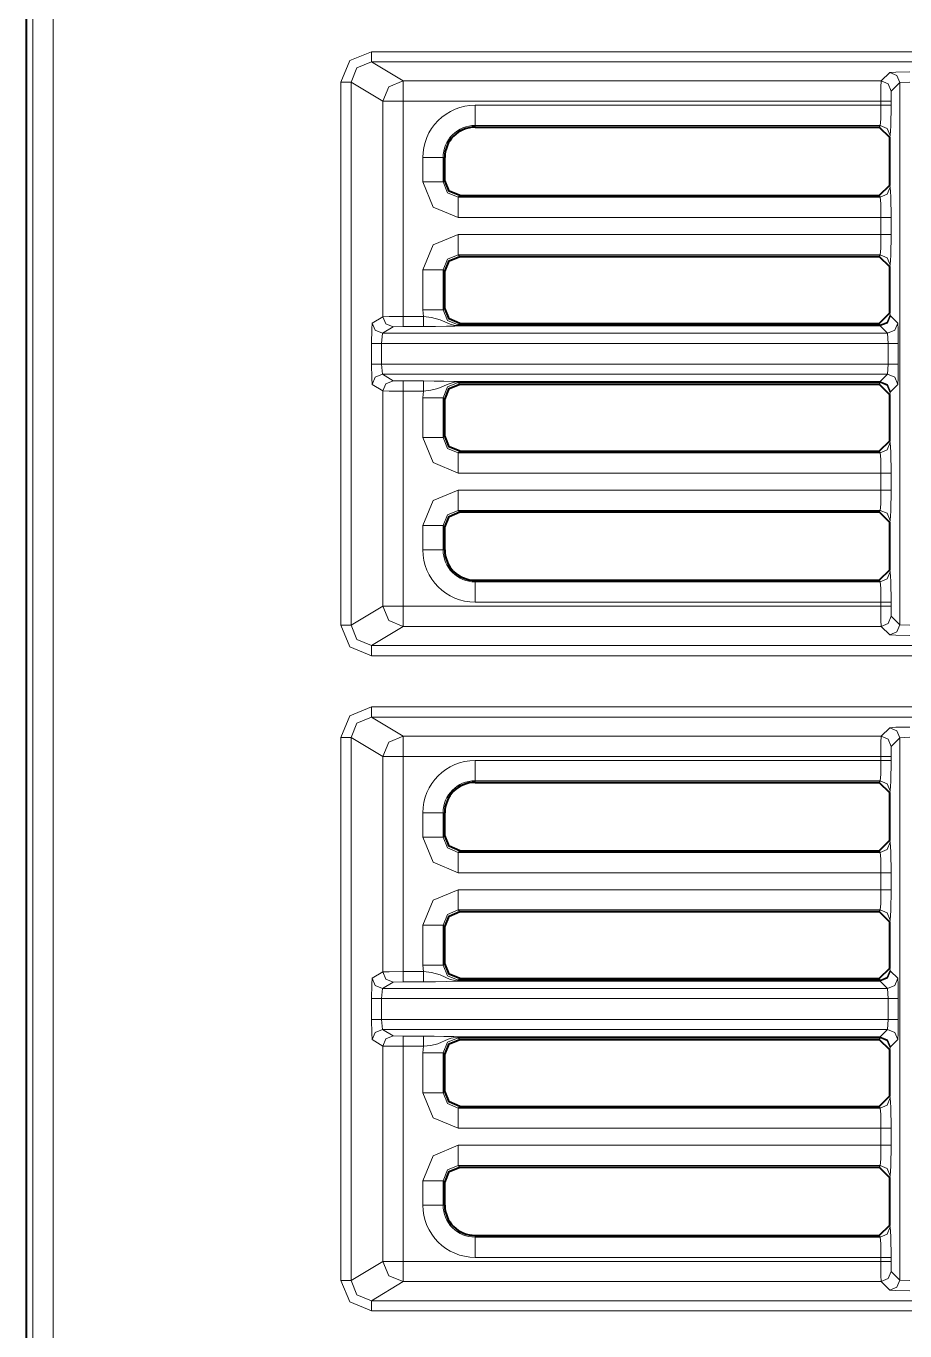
# Model space of a CAD drawing. Header units: millimetres. Extents: x 0 to 2941, y -405 to 1422.
# Drawn here: x 121.6 to 164.9, y 882.4 to 946.7 of the extents above; entities that cross this region are included whole.
import ezdxf

# ---------------------------------------------------------------- set-up
doc = ezdxf.new("R2010")
doc.units = ezdxf.units.MM
doc.layers.add('FINE', color=9, linetype='Continuous')
doc.layers.add('OUTLINE', color=7, linetype='Continuous')

msp = doc.modelspace()

# ---------------------------------------------------------------- linework, layer by layer
at = {"layer": 'FINE', "lineweight": 9}
for p, q in [((121.907, 1265.691), (121.907, 715.717)), ((122.907, 715.717), (122.907, 1265.691)), ((138.588, 944.977), (192.054, 944.977)), ((140.161, 944.034), (138.588, 944.977)), ((137.088, 943.978), (137.088, 917.202)), ((164.211, 943.534), (164.632, 943.954)), ((164.632, 943.954), (165.131, 943.979)), ((164.632, 943.954), (164.632, 917.227)), ((139.162, 943.034), (139.162, 932.415)), ((140.161, 943.034), (163.699, 943.034)), ((140.161, 932.428), (140.161, 943.034)), ((163.699, 943.034), (163.699, 942.839)), ((164.199, 943.034), (164.211, 943.534)), ((164.199, 942.839), (164.199, 943.034)), ((163.699, 942.839), (143.704, 942.839)), ((143.704, 941.759), (143.704, 941.84)), ((164.121, 941.258), (164.161, 941.341)), ((141.124, 940.258), (141.124, 939.055)), ((164.161, 938.805), (164.121, 938.887)), ((142.871, 938.306), (142.953, 938.388)), ((142.871, 937.307), (163.699, 937.307)), ((164.199, 936.467), (164.199, 937.307)), ((142.871, 935.469), (163.662, 935.469)), ((142.953, 935.387), (142.871, 935.469)), ((163.662, 935.469), (163.621, 935.387)), ((142.122, 934.72), (142.204, 934.638)), ((142.122, 932.755), (142.122, 934.72)), ((164.121, 934.887), (164.161, 934.969)), ((142.204, 932.836), (142.122, 932.755)), ((139.162, 932.415), (138.636, 932.1)), ((141.155, 932.428), (140.161, 932.428)), ((142.871, 932.006), (142.953, 932.087)), ((164.161, 932.505), (164.121, 932.587)), ((164.17, 932.457), (164.161, 932.505)), ((164.527, 932.1), (164.17, 932.457)), ((139.093, 931.1), (139.136, 931.6)), ((164.027, 931.6), (139.136, 931.6)), ((140.161, 931.928), (141.155, 931.928)), ((163.67, 931.974), (142.871, 931.974)), ((142.871, 931.957), (163.67, 931.957)), ((163.662, 932.006), (163.67, 931.974)), ((163.67, 931.957), (164.027, 931.6)), ((138.594, 931.1), (138.594, 930.074)), ((139.093, 931.1), (164.052, 931.1)), ((139.093, 930.074), (139.093, 931.1)), ((164.552, 930.074), (164.552, 931.1)), ((164.052, 930.074), (139.093, 930.074)), ((139.136, 929.575), (139.093, 930.074)), ((139.136, 929.575), (164.027, 929.575)), ((139.662, 929.259), (139.136, 929.575)), ((164.027, 929.575), (163.67, 929.218)), ((164.052, 930.074), (164.027, 929.575)), ((140.161, 929.247), (139.662, 929.259)), ((141.155, 929.247), (140.161, 929.247)), ((163.67, 929.218), (142.871, 929.218)), ((142.871, 929.201), (163.67, 929.201)), ((142.871, 929.169), (163.662, 929.169)), ((142.953, 929.087), (142.871, 929.169)), ((163.662, 929.169), (163.621, 929.087)), ((163.67, 929.201), (163.662, 929.169)), ((164.17, 928.718), (164.527, 929.075)), ((140.161, 918.147), (140.161, 928.747)), ((142.122, 928.42), (142.204, 928.339)), ((142.122, 926.455), (142.122, 928.42)), ((164.121, 928.587), (164.161, 928.669)), ((164.161, 928.669), (164.17, 928.718)), ((142.204, 926.536), (142.122, 926.455)), ((164.161, 926.205), (164.121, 926.287)), ((142.871, 925.706), (142.953, 925.787)), ((163.662, 925.706), (142.871, 925.706)), ((163.621, 925.787), (163.662, 925.706)), ((142.871, 924.707), (163.699, 924.707)), ((163.699, 924.707), (163.699, 923.867)), ((164.199, 923.867), (164.199, 924.707)), ((142.871, 922.869), (163.662, 922.869)), ((142.953, 922.787), (142.871, 922.869)), ((163.662, 922.869), (163.621, 922.787)), ((164.121, 922.288), (164.161, 922.369)), ((164.161, 919.84), (164.121, 919.922)), ((143.704, 919.341), (143.704, 919.422)), ((163.662, 919.341), (143.704, 919.341)), ((163.621, 919.422), (163.662, 919.341)), ((139.162, 918.147), (137.587, 917.202)), ((163.699, 918.147), (140.161, 918.147)), ((143.704, 918.342), (163.699, 918.342)), ((163.699, 918.342), (163.699, 918.147)), ((164.199, 918.147), (164.199, 918.342)), ((164.211, 917.647), (164.199, 918.147)), ((164.632, 917.227), (164.211, 917.647)), ((138.588, 916.204), (140.161, 917.147)), ((140.161, 917.147), (163.712, 917.147)), ((163.712, 917.147), (164.132, 916.727)), ((165.131, 917.202), (164.632, 917.227)), ((192.054, 916.204), (138.588, 916.204)), ((138.588, 915.704), (191.909, 915.704)), ((191.909, 913.177), (138.588, 913.177)), ((140.161, 911.734), (138.588, 912.677)), ((138.588, 912.677), (192.054, 912.677)), ((164.132, 912.154), (163.712, 911.734)), ((137.587, 911.678), (139.162, 910.734)), ((163.712, 911.734), (140.161, 911.734)), ((164.211, 911.234), (164.632, 911.654)), ((164.632, 911.654), (165.131, 911.679)), ((164.632, 911.654), (164.632, 884.927)), ((164.199, 910.734), (164.211, 911.234)), ((139.162, 910.734), (139.162, 900.116)), ((163.699, 910.538), (143.704, 910.538)), ((163.699, 910.734), (163.699, 910.538)), ((164.199, 910.538), (164.199, 910.734)), ((143.704, 909.54), (163.662, 909.54)), ((143.704, 909.458), (143.704, 909.54)), ((163.662, 909.54), (163.621, 909.458)), ((164.121, 908.958), (164.161, 909.041)), ((141.124, 907.959), (141.124, 906.755)), ((142.122, 907.959), (142.204, 907.959)), ((142.122, 906.755), (142.122, 907.959)), ((142.204, 906.836), (142.122, 906.755)), ((164.161, 906.505), (164.121, 906.588)), ((163.621, 906.088), (163.662, 906.006)), ((164.199, 904.167), (164.199, 905.007)), ((163.699, 904.167), (142.871, 904.167)), ((142.871, 903.169), (163.662, 903.169)), ((142.953, 903.088), (142.871, 903.169)), ((163.662, 903.169), (163.621, 903.088)), ((164.121, 902.588), (164.161, 902.669)), ((141.124, 902.42), (141.124, 900.455)), ((139.162, 900.116), (138.636, 899.8)), ((141.155, 900.128), (140.161, 900.128)), ((141.124, 900.455), (141.155, 900.128)), ((164.161, 900.205), (164.121, 900.288)), ((164.17, 900.157), (164.161, 900.205)), ((164.527, 899.8), (164.17, 900.157)), ((139.093, 898.8), (139.136, 899.3)), ((139.136, 899.3), (139.662, 899.616)), ((164.027, 899.3), (139.136, 899.3)), ((139.662, 899.616), (140.161, 899.628)), ((140.161, 899.628), (141.155, 899.628)), ((142.871, 899.706), (142.953, 899.787)), ((163.67, 899.674), (142.871, 899.674)), ((142.871, 899.657), (163.67, 899.657)), ((163.662, 899.706), (163.67, 899.674)), ((163.67, 899.657), (164.027, 899.3)), ((164.027, 899.3), (164.052, 898.8)), ((138.594, 898.8), (138.594, 897.774)), ((139.093, 897.774), (139.093, 898.8)), ((139.093, 898.8), (164.052, 898.8)), ((164.052, 898.8), (164.052, 897.774)), ((164.552, 897.774), (164.552, 898.8)), ((139.136, 897.275), (139.093, 897.774)), ((164.052, 897.774), (139.093, 897.774)), ((164.052, 897.774), (164.027, 897.275)), ((138.636, 896.775), (139.162, 896.459)), ((139.136, 897.275), (164.027, 897.275)), ((139.662, 896.959), (139.136, 897.275)), ((140.161, 896.946), (139.662, 896.959)), ((141.155, 896.946), (140.161, 896.946)), ((163.67, 896.917), (142.871, 896.917)), ((142.871, 896.901), (163.67, 896.901)), ((142.953, 896.787), (142.871, 896.869)), ((142.871, 896.869), (163.662, 896.869)), ((163.662, 896.869), (163.621, 896.787)), ((163.67, 896.901), (163.662, 896.869)), ((164.027, 897.275), (163.67, 896.917)), ((164.17, 896.417), (164.527, 896.775)), ((139.162, 896.459), (139.162, 885.847)), ((140.161, 896.447), (141.155, 896.447)), ((140.161, 885.847), (140.161, 896.447)), ((141.155, 896.447), (141.124, 896.12)), ((141.124, 896.12), (141.124, 894.155)), ((164.121, 896.288), (164.161, 896.369)), ((164.161, 896.369), (164.17, 896.417)), ((142.204, 894.236), (142.122, 894.155)), ((142.871, 893.406), (142.953, 893.487)), ((164.161, 893.905), (164.121, 893.987)), ((142.871, 892.408), (163.699, 892.408)), ((164.199, 891.567), (164.199, 892.408)), ((142.953, 890.487), (142.871, 890.569)), ((141.124, 889.82), (141.124, 888.622)), ((142.122, 889.82), (142.204, 889.738)), ((142.122, 888.622), (142.122, 889.82)), ((164.121, 889.988), (164.161, 890.069)), ((142.204, 888.622), (142.122, 888.622)), ((143.704, 887.041), (143.704, 887.122)), ((163.662, 887.041), (143.704, 887.041)), ((163.621, 887.122), (163.662, 887.041)), ((164.161, 887.54), (164.121, 887.622)), ((163.699, 885.847), (140.161, 885.847)), ((164.199, 885.847), (164.199, 886.042)), ((164.211, 885.347), (164.199, 885.847)), ((164.632, 884.927), (164.211, 885.347)), ((140.161, 884.847), (163.712, 884.847)), ((163.712, 884.847), (164.132, 884.427)), ((165.131, 884.902), (164.632, 884.927)), ((138.588, 883.404), (191.909, 883.404))]:
    msp.add_line(p, q, dxfattribs=at)
for points in [[(191.909, 945.477), (138.588, 945.477), (137.527, 945.038), (137.088, 943.978)], [(137.587, 943.978), (137.88, 944.685), (138.588, 944.977)], [(138.588, 945.477), (138.588, 945.128), (138.588, 944.977)], [(164.132, 944.454), (163.712, 944.034), (140.161, 944.034)], [(165.131, 944.479), (164.434, 944.472), (164.132, 944.454)], [(164.632, 943.954), (164.485, 944.307), (164.132, 944.454)], [(137.088, 943.978), (137.434, 943.978), (137.587, 943.978)], [(137.587, 917.202), (137.587, 943.978), (139.162, 943.034)], [(140.161, 944.034), (139.455, 943.74), (139.162, 943.034)], [(140.161, 944.034), (140.161, 943.732), (140.161, 943.034)], [(163.712, 944.034), (163.703, 943.732), (163.699, 943.034)], [(164.211, 943.534), (164.065, 943.887), (163.712, 944.034)], [(139.162, 943.034), (139.47, 943.034), (140.161, 943.034)], [(164.199, 943.034), (164.048, 943.034), (163.699, 943.034)], [(143.704, 942.839), (143.704, 942.15), (143.704, 941.84)], [(163.699, 942.839), (163.688, 942.15), (163.662, 941.84)], [(164.199, 942.839), (164.048, 942.839), (163.699, 942.839)], [(164.161, 941.341), (164.188, 941.806), (164.199, 942.839)], [(143.704, 941.84), (163.662, 941.84), (163.621, 941.759)], [(164.161, 941.341), (164.015, 941.693), (163.662, 941.84)], [(141.124, 940.258), (141.812, 940.258), (142.122, 940.258)], [(142.204, 939.136), (142.122, 939.055), (142.122, 940.258), (142.204, 940.258)], [(141.124, 939.055), (141.812, 939.055), (142.122, 939.055)], [(141.124, 939.055), (141.635, 937.819), (142.871, 937.307)], [(142.871, 938.306), (142.341, 938.524), (142.122, 939.055)], [(163.662, 938.306), (164.015, 938.452), (164.161, 938.805)], [(164.199, 937.307), (164.188, 938.34), (164.161, 938.805)], [(163.621, 938.388), (163.662, 938.306), (142.871, 938.306)], [(142.871, 937.307), (142.871, 937.996), (142.871, 938.306)], [(163.662, 938.306), (163.688, 937.996), (163.699, 937.307)], [(163.699, 937.307), (163.699, 936.467), (142.871, 936.467), (141.635, 935.956), (141.124, 934.72)], [(164.199, 937.307), (164.048, 937.307), (163.699, 937.307)], [(142.871, 936.467), (142.871, 935.779), (142.871, 935.469)], [(163.699, 936.467), (163.688, 935.779), (163.662, 935.469)], [(164.199, 936.467), (164.048, 936.467), (163.699, 936.467)], [(164.161, 934.969), (164.188, 935.435), (164.199, 936.467)], [(142.122, 934.72), (142.341, 935.251), (142.871, 935.469)], [(164.161, 934.969), (164.015, 935.322), (163.662, 935.469)], [(142.122, 934.72), (141.812, 934.72), (141.124, 934.72)], [(141.124, 934.72), (141.124, 932.755), (141.155, 932.428)], [(142.122, 932.755), (141.812, 932.755), (141.124, 932.755)], [(142.871, 932.006), (142.341, 932.224), (142.122, 932.755)], [(138.636, 932.1), (138.606, 931.798), (138.594, 931.1)], [(138.636, 932.1), (138.783, 931.747), (139.136, 931.6)], [(140.161, 932.428), (139.47, 932.424), (139.162, 932.415)], [(139.162, 932.415), (139.309, 932.062), (139.662, 931.916)], [(140.161, 932.428), (140.161, 932.079), (140.161, 931.928)], [(141.155, 932.428), (141.155, 932.079), (141.155, 931.928)], [(142.871, 931.974), (142.801, 931.976), (142.714, 931.985), (142.475, 932.045), (141.975, 932.267), (141.561, 932.378), (141.155, 932.428)], [(163.621, 932.087), (163.662, 932.006), (142.871, 932.006)], [(164.161, 932.505), (164.015, 932.153), (163.662, 932.006)], [(164.17, 932.457), (164.023, 932.104), (163.67, 931.957)], [(164.17, 932.457), (164.022, 932.117), (163.67, 931.974)], [(164.527, 932.1), (164.38, 931.747), (164.027, 931.6)], [(164.552, 931.1), (164.545, 931.798), (164.527, 932.1)], [(139.136, 931.6), (139.662, 931.916), (140.161, 931.928)], [(141.155, 931.928), (141.746, 931.931), (142.294, 931.941), (142.703, 931.953), (142.81, 931.957), (142.844, 931.957), (142.871, 931.957)], [(142.871, 932.006), (142.871, 931.995), (142.871, 931.974)], [(142.871, 931.974), (142.871, 931.962), (142.871, 931.957)], [(163.67, 931.974), (163.67, 931.962), (163.67, 931.957)], [(164.027, 931.6), (164.052, 931.1), (164.052, 930.074)], [(138.594, 931.1), (138.747, 931.1), (139.093, 931.1)], [(164.552, 931.1), (164.401, 931.1), (164.052, 931.1)], [(138.594, 930.074), (138.747, 930.074), (139.093, 930.074)], [(138.594, 930.074), (138.606, 929.377), (138.636, 929.075)], [(138.636, 929.075), (138.783, 929.428), (139.136, 929.575)], [(164.527, 929.075), (164.38, 929.428), (164.027, 929.575)], [(164.552, 930.074), (164.401, 930.074), (164.052, 930.074)], [(164.527, 929.075), (164.545, 929.377), (164.552, 930.074)], [(138.636, 929.075), (139.162, 928.759), (139.162, 918.147)], [(139.162, 928.759), (139.309, 929.113), (139.662, 929.259)], [(140.161, 928.747), (140.161, 929.096), (140.161, 929.247)], [(141.155, 928.747), (141.155, 929.096), (141.155, 929.247)], [(142.871, 929.218), (142.859, 929.218), (142.832, 929.218), (142.772, 929.219), (142.723, 929.221), (142.649, 929.223), (142.155, 929.237), (141.685, 929.244), (141.155, 929.247)], [(141.155, 928.747), (141.518, 928.79), (141.861, 928.868), (142.379, 929.092), (142.516, 929.144), (142.623, 929.173), (142.769, 929.196), (142.839, 929.2), (142.871, 929.201)], [(142.122, 928.42), (142.341, 928.951), (142.871, 929.169)], [(142.871, 929.201), (142.871, 929.213), (142.871, 929.218)], [(142.871, 929.201), (142.871, 929.179), (142.871, 929.169)], [(164.161, 928.669), (164.015, 929.022), (163.662, 929.169)], [(164.17, 928.718), (164.023, 929.071), (163.67, 929.218)], [(163.67, 929.218), (163.67, 929.213), (163.67, 929.201)], [(164.17, 928.718), (164.022, 929.058), (163.67, 929.201)], [(139.162, 928.759), (139.47, 928.75), (140.161, 928.747)], [(140.161, 928.747), (141.155, 928.747), (141.124, 928.42)], [(142.122, 928.42), (141.812, 928.42), (141.124, 928.42)], [(141.124, 928.42), (141.124, 926.455), (141.635, 925.219), (142.871, 924.707)], [(142.122, 926.455), (141.812, 926.455), (141.124, 926.455)], [(142.871, 925.706), (142.341, 925.924), (142.122, 926.455)], [(142.871, 925.706), (142.871, 925.396), (142.871, 924.707)], [(163.662, 925.706), (164.015, 925.853), (164.161, 926.205)], [(163.662, 925.706), (163.688, 925.396), (163.699, 924.707)], [(164.199, 924.707), (164.188, 925.74), (164.161, 926.205)], [(163.699, 924.707), (164.048, 924.707), (164.199, 924.707)], [(163.699, 923.867), (142.871, 923.867), (141.635, 923.356), (141.124, 922.12)], [(142.871, 922.869), (142.871, 923.179), (142.871, 923.867)], [(163.699, 923.867), (163.688, 923.179), (163.662, 922.869)], [(164.199, 923.867), (164.048, 923.867), (163.699, 923.867)], [(164.161, 922.369), (164.188, 922.835), (164.199, 923.867)], [(142.122, 922.12), (142.341, 922.651), (142.871, 922.869)], [(164.161, 922.369), (164.015, 922.722), (163.662, 922.869)], [(142.122, 922.12), (141.812, 922.12), (141.124, 922.12)], [(142.204, 920.922), (142.122, 920.922), (142.122, 922.12), (142.204, 922.038)], [(141.124, 920.922), (141.812, 920.922), (142.122, 920.922)], [(163.662, 919.341), (164.015, 919.488), (164.161, 919.84)], [(164.199, 918.342), (164.188, 919.375), (164.161, 919.84)], [(143.704, 918.342), (143.704, 919.031), (143.704, 919.341)], [(163.662, 919.341), (163.688, 919.031), (163.699, 918.342)], [(139.162, 918.147), (139.455, 917.44), (140.161, 917.147)], [(139.162, 918.147), (139.47, 918.147), (140.161, 918.147)], [(140.161, 918.147), (140.161, 917.449), (140.161, 917.147)], [(163.699, 918.342), (164.048, 918.342), (164.199, 918.342)], [(164.199, 918.147), (164.048, 918.147), (163.699, 918.147)], [(163.699, 918.147), (163.703, 917.449), (163.712, 917.147)], [(164.211, 917.647), (164.065, 917.294), (163.712, 917.147)], [(137.088, 917.202), (137.434, 917.202), (137.587, 917.202)], [(137.088, 917.202), (137.527, 916.142), (138.588, 915.704)], [(138.588, 916.204), (137.88, 916.496), (137.587, 917.202)], [(164.632, 917.227), (164.485, 916.874), (164.132, 916.727)], [(164.132, 916.727), (164.434, 916.709), (165.131, 916.702)], [(138.588, 916.204), (138.588, 916.052), (138.588, 915.704)], [(138.588, 913.177), (137.527, 912.738), (137.088, 911.678)], [(138.588, 912.677), (138.588, 912.828), (138.588, 913.177)], [(137.587, 911.678), (137.88, 912.385), (138.588, 912.677)], [(165.131, 912.179), (164.434, 912.172), (164.132, 912.154)], [(164.632, 911.654), (164.485, 912.007), (164.132, 912.154)], [(137.088, 911.678), (137.434, 911.678), (137.587, 911.678)], [(137.088, 911.678), (137.088, 884.902), (137.527, 883.843), (138.588, 883.404)], [(139.162, 885.847), (137.587, 884.902), (137.587, 911.678)], [(140.161, 911.734), (139.455, 911.44), (139.162, 910.734)], [(140.161, 910.734), (140.161, 911.432), (140.161, 911.734)], [(163.712, 911.734), (163.703, 911.432), (163.699, 910.734)], [(164.211, 911.234), (164.065, 911.587), (163.712, 911.734)], [(139.162, 910.734), (139.47, 910.734), (140.161, 910.734)], [(140.161, 900.128), (140.161, 910.734), (163.699, 910.734)], [(143.704, 910.538), (143.704, 909.85), (143.704, 909.54)], [(163.699, 910.538), (163.688, 909.85), (163.662, 909.54)], [(164.199, 910.734), (164.048, 910.734), (163.699, 910.734)], [(164.199, 910.538), (164.048, 910.538), (163.699, 910.538)], [(164.161, 909.041), (164.188, 909.506), (164.199, 910.538)], [(164.161, 909.041), (164.015, 909.393), (163.662, 909.54)], [(141.124, 907.959), (141.812, 907.959), (142.122, 907.959)], [(141.124, 906.755), (141.812, 906.755), (142.122, 906.755)], [(141.124, 906.755), (141.635, 905.519), (142.871, 905.007)], [(142.871, 906.006), (142.341, 906.224), (142.122, 906.755)], [(163.662, 906.006), (164.015, 906.153), (164.161, 906.505)], [(164.199, 905.007), (164.188, 906.04), (164.161, 906.505)], [(163.662, 906.006), (142.871, 906.006), (142.953, 906.088)], [(142.871, 905.007), (142.871, 905.696), (142.871, 906.006)], [(163.662, 906.006), (163.688, 905.696), (163.699, 905.007)], [(142.871, 905.007), (163.699, 905.007), (163.699, 904.167)], [(163.699, 905.007), (164.048, 905.007), (164.199, 905.007)], [(142.871, 904.167), (141.635, 903.656), (141.124, 902.42)], [(142.871, 904.167), (142.871, 903.479), (142.871, 903.169)], [(163.699, 904.167), (163.688, 903.479), (163.662, 903.169)], [(163.699, 904.167), (164.048, 904.167), (164.199, 904.167)], [(164.161, 902.669), (164.188, 903.135), (164.199, 904.167)], [(142.122, 902.42), (142.341, 902.951), (142.871, 903.169)], [(164.161, 902.669), (164.015, 903.022), (163.662, 903.169)], [(142.122, 902.42), (141.812, 902.42), (141.124, 902.42)], [(142.204, 900.536), (142.122, 900.455), (142.122, 902.42), (142.204, 902.339)], [(140.161, 900.128), (139.47, 900.124), (139.162, 900.116)], [(139.162, 900.116), (139.309, 899.762), (139.662, 899.616)], [(140.161, 900.128), (140.161, 899.779), (140.161, 899.628)], [(142.122, 900.455), (141.812, 900.455), (141.124, 900.455)], [(141.155, 900.128), (141.155, 899.779), (141.155, 899.628)], [(142.871, 899.706), (142.871, 899.695), (142.871, 899.674), (142.801, 899.676), (142.714, 899.685), (142.475, 899.745), (141.975, 899.967), (141.561, 900.078), (141.155, 900.128)], [(142.871, 899.706), (142.341, 899.924), (142.122, 900.455)], [(164.161, 900.205), (164.015, 899.853), (163.662, 899.706)], [(164.17, 900.157), (164.023, 899.804), (163.67, 899.657)], [(164.17, 900.157), (164.022, 899.817), (163.67, 899.674)], [(138.636, 899.8), (138.606, 899.498), (138.594, 898.8)], [(138.636, 899.8), (138.783, 899.447), (139.136, 899.3)], [(141.155, 899.628), (141.746, 899.631), (142.294, 899.641), (142.703, 899.654), (142.81, 899.657), (142.844, 899.657), (142.871, 899.657)], [(163.621, 899.787), (163.662, 899.706), (142.871, 899.706)], [(142.871, 899.674), (142.871, 899.662), (142.871, 899.657)], [(163.67, 899.674), (163.67, 899.662), (163.67, 899.657)], [(164.527, 899.8), (164.38, 899.447), (164.027, 899.3)], [(164.552, 898.8), (164.545, 899.498), (164.527, 899.8)], [(138.594, 898.8), (138.747, 898.8), (139.093, 898.8)], [(164.552, 898.8), (164.401, 898.8), (164.052, 898.8)], [(138.594, 897.774), (138.747, 897.774), (139.093, 897.774)], [(138.594, 897.774), (138.606, 897.077), (138.636, 896.775)], [(164.552, 897.774), (164.401, 897.774), (164.052, 897.774)], [(164.527, 896.775), (164.545, 897.077), (164.552, 897.774)], [(138.636, 896.775), (138.783, 897.128), (139.136, 897.275)], [(139.162, 896.459), (139.309, 896.813), (139.662, 896.959)], [(140.161, 896.447), (140.161, 896.796), (140.161, 896.946)], [(141.155, 896.447), (141.155, 896.796), (141.155, 896.946)], [(142.871, 896.917), (142.859, 896.917), (142.832, 896.918), (142.772, 896.919), (142.723, 896.92), (142.649, 896.923), (142.155, 896.937), (141.685, 896.944), (141.155, 896.946)], [(141.155, 896.447), (141.518, 896.49), (141.861, 896.568), (142.379, 896.792), (142.516, 896.843), (142.623, 896.873), (142.769, 896.896), (142.839, 896.9), (142.871, 896.901)], [(142.122, 896.12), (142.341, 896.651), (142.871, 896.869)], [(142.871, 896.901), (142.871, 896.913), (142.871, 896.917)], [(142.871, 896.901), (142.871, 896.879), (142.871, 896.869)], [(164.161, 896.369), (164.015, 896.722), (163.662, 896.869)], [(164.17, 896.417), (164.023, 896.771), (163.67, 896.917)], [(163.67, 896.917), (163.67, 896.913), (163.67, 896.901)], [(164.17, 896.417), (164.022, 896.758), (163.67, 896.901)], [(164.527, 896.775), (164.38, 897.128), (164.027, 897.275)], [(139.162, 896.459), (139.47, 896.451), (140.161, 896.447)], [(142.122, 896.12), (141.812, 896.12), (141.124, 896.12)], [(142.122, 894.155), (142.122, 896.12), (142.204, 896.039)], [(142.122, 894.155), (141.812, 894.155), (141.124, 894.155)], [(141.124, 894.155), (141.635, 892.919), (142.871, 892.408)], [(142.871, 893.406), (142.341, 893.624), (142.122, 894.155)], [(163.621, 893.487), (163.662, 893.406), (142.871, 893.406)], [(163.662, 893.406), (164.015, 893.553), (164.161, 893.905)], [(164.199, 892.408), (164.188, 893.44), (164.161, 893.905)], [(142.871, 893.406), (142.871, 893.096), (142.871, 892.408)], [(163.662, 893.406), (163.688, 893.096), (163.699, 892.408)], [(163.699, 892.408), (163.699, 891.567), (142.871, 891.567)], [(163.699, 892.408), (164.048, 892.408), (164.199, 892.408)], [(142.871, 891.567), (141.635, 891.056), (141.124, 889.82)], [(142.871, 891.567), (142.871, 890.879), (142.871, 890.569)], [(163.699, 891.567), (163.688, 890.879), (163.662, 890.569)], [(163.699, 891.567), (164.048, 891.567), (164.199, 891.567)], [(164.161, 890.069), (164.188, 890.535), (164.199, 891.567)], [(142.122, 889.82), (142.341, 890.351), (142.871, 890.569)], [(142.871, 890.569), (163.662, 890.569), (163.621, 890.487)], [(163.662, 890.569), (164.015, 890.422), (164.161, 890.069)], [(141.124, 889.82), (141.812, 889.82), (142.122, 889.82)], [(142.122, 888.622), (141.812, 888.622), (141.124, 888.622)], [(143.704, 887.041), (143.704, 886.731), (143.704, 886.042)], [(163.662, 887.041), (164.015, 887.187), (164.161, 887.54)], [(163.662, 887.041), (163.688, 886.731), (163.699, 886.042)], [(164.199, 886.042), (164.188, 887.075), (164.161, 887.54)], [(139.162, 885.847), (139.455, 885.14), (140.161, 884.847)], [(139.162, 885.847), (139.47, 885.847), (140.161, 885.847)], [(140.161, 884.847), (140.161, 885.149), (140.161, 885.847)], [(143.704, 886.042), (163.699, 886.042), (163.699, 885.847)], [(163.699, 886.042), (164.048, 886.042), (164.199, 886.042)], [(164.199, 885.847), (164.048, 885.847), (163.699, 885.847)], [(163.699, 885.847), (163.703, 885.149), (163.712, 884.847)], [(164.211, 885.347), (164.065, 884.994), (163.712, 884.847)], [(137.088, 884.902), (137.434, 884.902), (137.587, 884.902)], [(138.588, 883.903), (137.88, 884.196), (137.587, 884.902)], [(192.054, 883.903), (138.588, 883.903), (140.161, 884.847)], [(164.632, 884.927), (164.485, 884.574), (164.132, 884.427)], [(138.588, 883.404), (138.588, 883.753), (138.588, 883.903)], [(164.132, 884.427), (164.434, 884.409), (165.131, 884.401)]]:
    msp.add_lwpolyline(points, dxfattribs=at)
for points in [[(143.704, 942.838, 0.414226), (141.124, 940.258)], [(143.704, 941.84, 0.414222), (142.122, 940.258)], [(141.124, 922.12), (141.124, 920.922, 0.414201), (143.704, 918.342)], [(142.122, 920.922, 0.414237), (143.704, 919.341)], [(143.704, 910.538, 0.414206), (141.124, 907.959)], [(143.704, 909.54, 0.41419), (142.122, 907.959)], [(141.124, 888.622, 0.414201), (143.704, 886.042)], [(142.122, 888.622, 0.414237), (143.704, 887.041)]]:
    msp.add_lwpolyline(points, format="xyb", dxfattribs=at)
at = {"layer": 'OUTLINE', "lineweight": 40}
for p, q in [((143.704, 941.759), (163.621, 941.759)), ((163.621, 941.759), (164.121, 941.258)), ((164.121, 941.258), (164.121, 938.887)), ((142.204, 939.136), (142.204, 940.258)), ((164.121, 938.887), (163.621, 938.388)), ((142.953, 938.388), (163.621, 938.388)), ((142.953, 935.387), (163.621, 935.387)), ((163.621, 935.387), (164.121, 934.887)), ((142.204, 932.836), (142.204, 934.638)), ((164.121, 934.887), (164.121, 932.587)), ((142.953, 932.087), (163.621, 932.087)), ((164.121, 932.587), (163.621, 932.087)), ((142.953, 929.087), (163.621, 929.087)), ((163.621, 929.087), (164.121, 928.587)), ((164.121, 928.587), (164.121, 926.287)), ((164.121, 926.287), (163.621, 925.787)), ((142.953, 925.787), (163.621, 925.787)), ((142.953, 922.787), (163.621, 922.787)), ((163.621, 922.787), (164.121, 922.288)), ((143.704, 919.422), (163.621, 919.422)), ((143.704, 909.458), (163.621, 909.458)), ((163.621, 909.458), (164.121, 908.958)), ((164.121, 908.958), (164.121, 906.588)), ((142.204, 906.836), (142.204, 907.959)), ((164.121, 906.588), (163.621, 906.088)), ((142.953, 906.088), (163.621, 906.088)), ((142.953, 903.088), (163.621, 903.088)), ((163.621, 903.088), (164.121, 902.588)), ((164.121, 902.588), (164.121, 900.288)), ((164.121, 900.288), (163.621, 899.787)), ((142.953, 899.787), (163.621, 899.787)), ((142.953, 896.787), (163.621, 896.787)), ((163.621, 896.787), (164.121, 896.288)), ((142.204, 894.236), (142.204, 896.039)), ((142.953, 893.487), (163.621, 893.487)), ((142.953, 890.487), (163.621, 890.487)), ((163.621, 890.487), (164.121, 889.988)), ((143.704, 887.122), (163.621, 887.122))]:
    msp.add_line(p, q, dxfattribs=at)
for points in [[(121.575, 1265.691), (121.575, 135.691, 0.414211), (131.567, 125.699)], [(143.704, 941.758, 0.414214), (142.204, 940.258)], [(142.204, 920.922, 0.414214), (143.704, 919.422)], [(143.704, 909.459, 0.414214), (142.204, 907.959)], [(142.204, 888.622, 0.414214), (143.704, 887.122)]]:
    msp.add_lwpolyline(points, format="xyb", dxfattribs=at)
for points in [[(142.953, 938.388), (142.423, 938.607), (142.204, 939.136)], [(142.204, 934.638), (142.423, 935.168), (142.953, 935.387)], [(142.953, 932.087), (142.423, 932.307), (142.204, 932.836)], [(142.204, 926.536), (142.204, 928.339), (142.423, 928.868), (142.953, 929.087)], [(142.953, 925.787), (142.423, 926.007), (142.204, 926.536)], [(142.204, 920.922), (142.204, 922.038), (142.423, 922.568), (142.953, 922.787)], [(164.121, 922.288), (164.121, 919.922), (163.621, 919.422)], [(142.953, 906.088), (142.423, 906.307), (142.204, 906.836)], [(142.204, 900.536), (142.204, 902.339), (142.423, 902.868), (142.953, 903.088)], [(142.953, 899.787), (142.423, 900.007), (142.204, 900.536)], [(142.204, 896.039), (142.423, 896.568), (142.953, 896.787)], [(164.121, 896.288), (164.121, 893.987), (163.621, 893.487)], [(142.953, 893.487), (142.423, 893.707), (142.204, 894.236)], [(142.204, 888.622), (142.204, 889.738), (142.423, 890.268), (142.953, 890.487)], [(164.121, 889.988), (164.121, 887.622), (163.621, 887.122)]]:
    msp.add_lwpolyline(points, dxfattribs=at)

doc.saveas('drawing.dxf')
